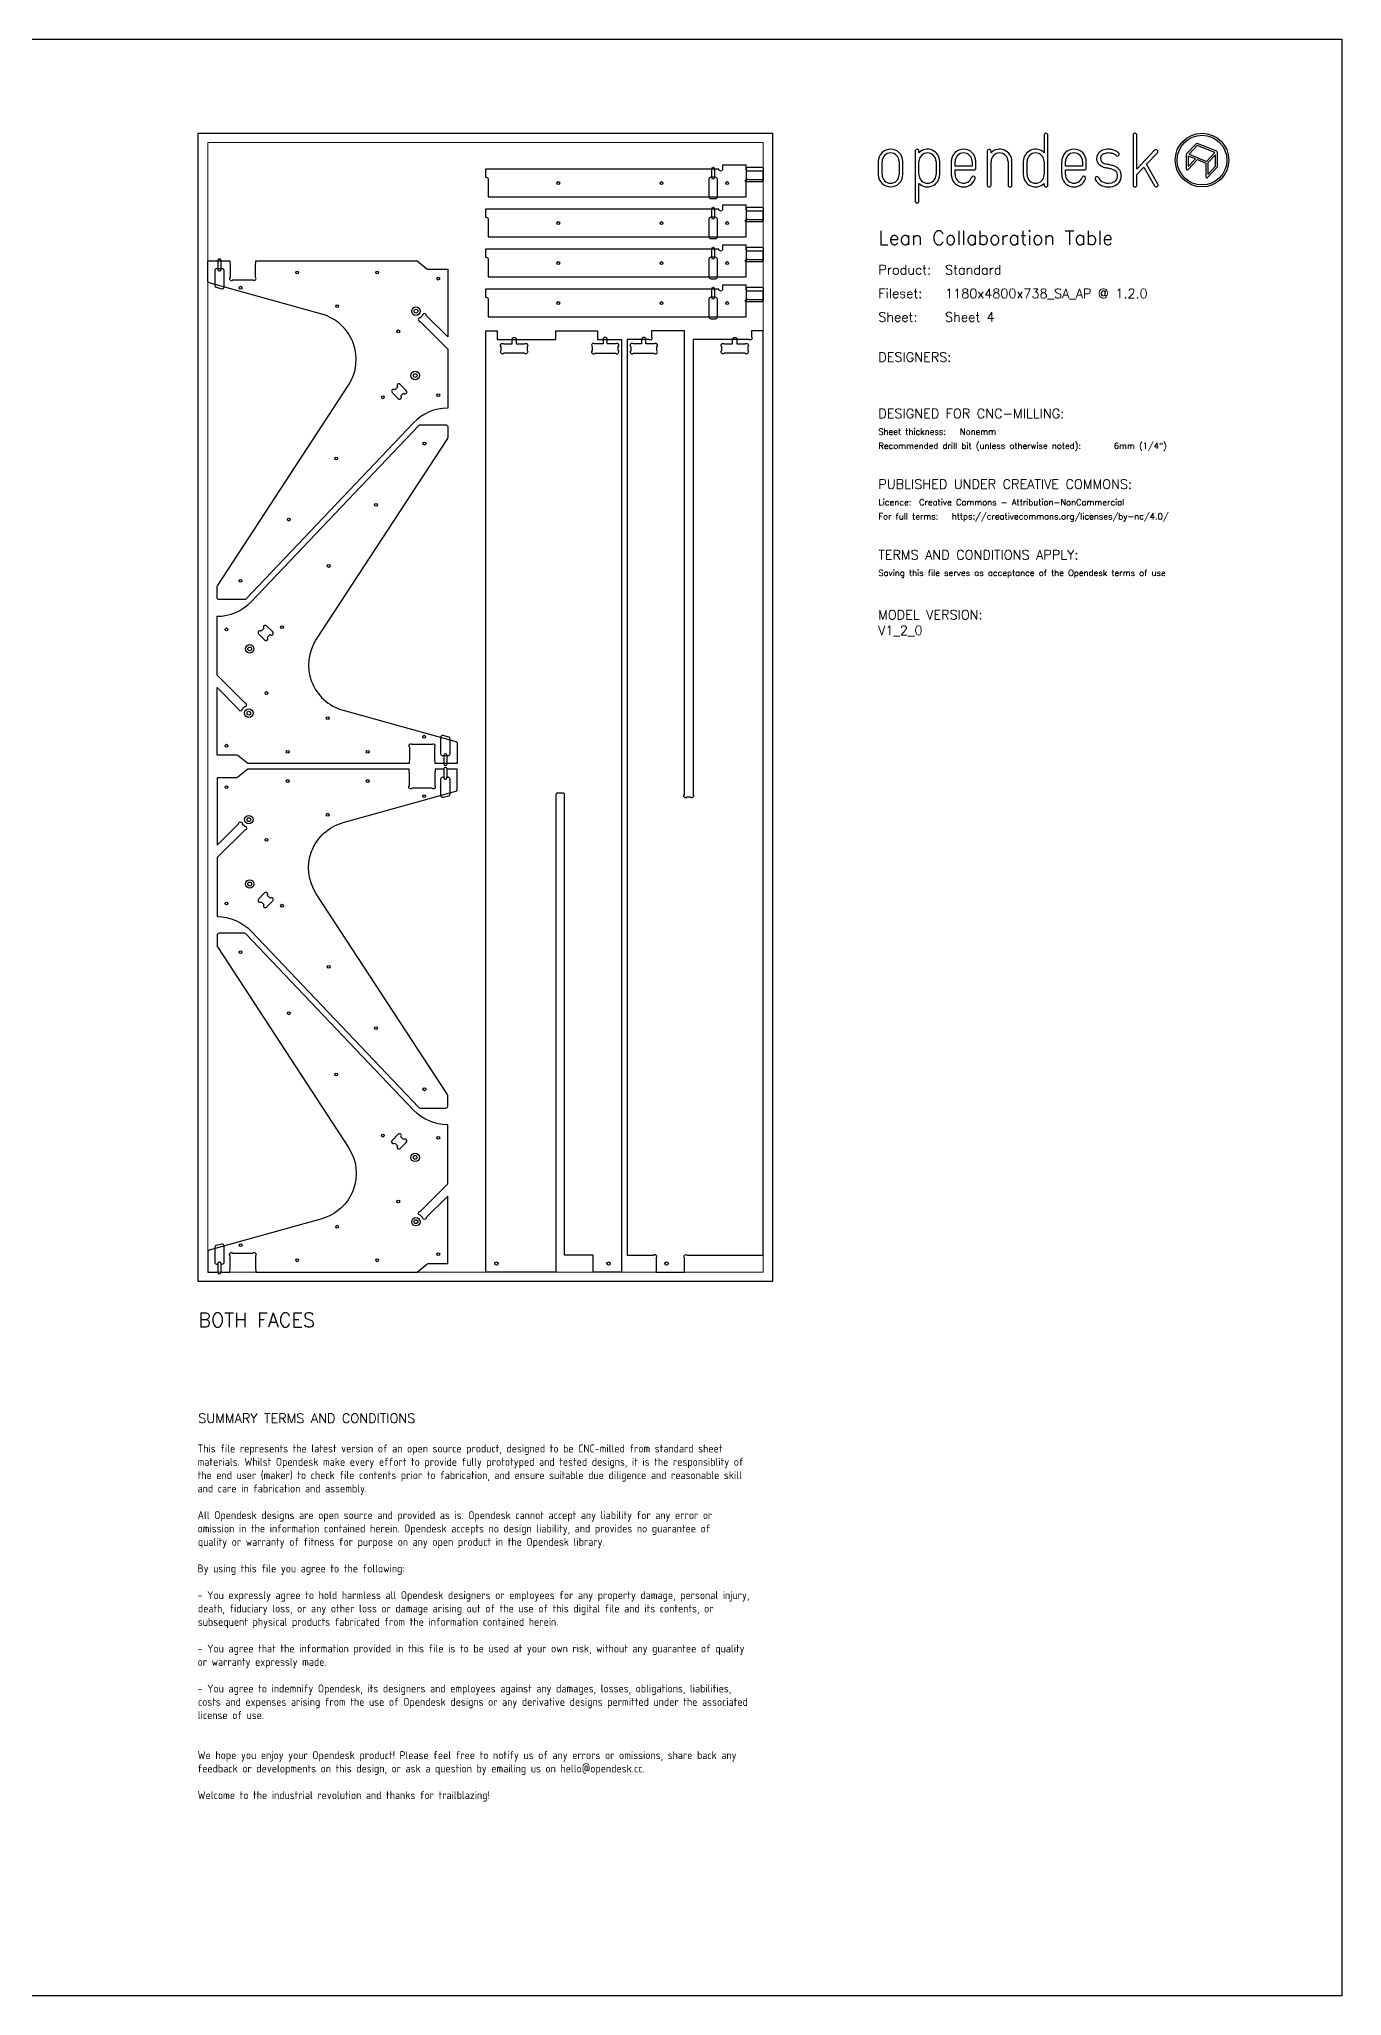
# Model space of a CAD drawing. Header units: millimetres. Extents: x -300 to 5880, y -300 to 4158.
# Drawn here: x 3112 to 5880, y 0 to 4158 of the extents above; entities that cross this region are included whole.
import ezdxf
from ezdxf.enums import TextEntityAlignment as Align

# ---------------------------------------------------------------- set-up
doc = ezdxf.new("R2010")
doc.units = ezdxf.units.MM
doc.layers.add('00-NOPRINT_TEXT', color=7, linetype='Continuous', lineweight=25)
doc.layers.add('00_NOPRINT_TOLERANCE', color=7, linetype='Continuous', lineweight=5)
for name, color, linetype, lineweight, true_color in [('BOARD_$TH-NOMINAL', 3, 'Continuous', 30, 0x00ff00), ('TOP-CUT-INSIDE_18.000MM', 1, 'Continuous', 25, 0xff1c00), ('TOP-CUT-OUTSIDE_18.000MM', 220, 'Continuous', 25, 0xff00d1), ('TOP-HOLE-6.000MM-DIAM_14.000MM', 220, 'Continuous', 25, 0xff00c7), ('TOP-HOLE-6.000MM-DIAM_18.000MM', 3, 'Continuous', 25, 0x00ff0c), ('TOP-HOLE-7.000MM-DIAM_18.000MM', 3, 'Continuous', 25, 0x00ff0c), ('TOP-HOLE-8.000MM-DIAM_18.000MM', 3, 'Continuous', 25, 0x00ff0c), ('TOP-POCKET-INSIDE_16.000MM', 20, 'Continuous', 25, 0xff2100), ('TOP-POCKET-INSIDE_3.500MM', 140, 'Continuous', 25, 0x00c8ff), ('TOP-POCKET-INSIDE_4.000MM', 160, 'Continuous', 25, 0x0026ff), ('TOP-POCKET-INSIDE_6.000MM', 6, 'Continuous', 25, 0xff00e0), ('TOP-POCKET-INSIDE_9.000MM', 60, 'Continuous', 25, 0xb0ff00)]:
    doc.layers.add(name, color=color, linetype=linetype, lineweight=lineweight, true_color=true_color)
doc.styles.add('OD-ISOCP-17_221', font='isocp.shx')
doc.styles.add('OD-ISOCP-17_222', font='isocp.shx')
doc.styles.add('OD-ISOCP-17_223', font='isocp.shx')
doc.styles.add('OD-ISOCP-17_224', font='isocp.shx')
doc.styles.add('OD-ISOCP-17_225', font='isocp.shx')
doc.styles.add('OD-ISOCP-17_226', font='isocp.shx')
doc.styles.add('OD-ISOCP-17_227', font='isocp.shx')
doc.styles.add('OD-ISOCP-17_228', font='isocp.shx')
doc.styles.add('OD-ISOCP-17_229', font='isocp.shx')
doc.styles.add('OD-ISOCP-17_230', font='isocp.shx')
doc.styles.add('OD-ISOCP-17_231', font='isocp.shx')
doc.styles.add('OD-ISOCP-17_232', font='isocp.shx')
doc.styles.add('OD-ISOCP-17_233', font='isocp.shx')
doc.styles.add('OD-ISOCP-17_234', font='isocp.shx')
doc.styles.add('OD-ISOCP-17_235', font='isocp.shx')
doc.styles.add('OD-ISOCP-17_236', font='isocp.shx')
doc.styles.add('OD-ISOCP-17_237', font='isocp.shx')
doc.styles.add('OD-ISOCP-17_238', font='isocp.shx')
doc.styles.add('OD-ISOCP-17_239', font='isocp.shx')
doc.styles.add('OD-SIMPLEX-13_86', font='simplex.shx')
doc.styles.add('OD-SIMPLEX-20_82', font='simplex.shx')
doc.styles.add('OD-SIMPLEX-20_86', font='simplex.shx')
doc.styles.add('OD-SIMPLEX-20_88', font='simplex.shx')
doc.styles.add('OD-SIMPLEX-30_83', font='simplex.shx')
doc.styles.add('OD-SIMPLEX-30_87', font='simplex.shx')

# ---------------------------------------------------------------- blocks, each defined once
blk = doc.blocks.new('Borders Opendesk_7')
at = {"layer": '00-NOPRINT_TEXT'}
for p, q in [((0, 4158), (5880, 4158)), ((5880, 4158), (5880, 0)), ((5247.4, 3954), (5247.4, 3916.7)), ((5255.3, 3848), (5255.3, 3954)), ((5436.4, 3954), (5436.4, 3848)), ((5444.4, 3881.9), (5444.4, 3954)), ((4973.4, 3920.1), (4973.4, 3814.1)), ((4981.3, 3916.7), (4981.3, 3920.1)), ((5126.6, 3920.1), (5126.6, 3848)), ((5134.5, 3916.7), (5134.5, 3920.1)), ((5482.1, 3922), (5444.4, 3881.9)), ((5464.8, 3892.1), (5487.9, 3916.6)), ((5549.5, 3912.6), (5549.5, 3882.2)), ((5570.5, 3935.8), (5550.1, 3914)), ((5553.7, 3909.6), (5553.7, 3887.4)), ((5568.8, 3903.5), (5553.7, 3909.6)), ((5572.6, 3931.9), (5555.2, 3913.4)), ((5555.2, 3913.4), (5592.6, 3898.3)), ((5610, 3916.9), (5572.6, 3931.9)), ((5614.4, 3919.6), (5572.8, 3936.3)), ((5592.6, 3898.3), (5610, 3916.9)), ((5611.5, 3912.4), (5595.2, 3895.1)), ((5611.5, 3888.1), (5611.5, 3912.4)), ((5615.7, 3887.3), (5615.7, 3917.6)), ((4895, 3898), (4895, 3870.1)), ((4902.9, 3870.1), (4902.9, 3898)), ((4939.3, 3898), (4939.3, 3870.1)), ((4947.3, 3870.1), (4947.3, 3898)), ((4981.3, 3870.1), (4981.3, 3898)), ((5017.7, 3898), (5017.7, 3870.1)), ((5025.6, 3870.1), (5025.6, 3898)), ((5050, 3898), (5050, 3870.1)), ((5058, 3888.1), (5058, 3898)), ((5094.4, 3888.1), (5058, 3888.1)), ((5058, 3870.1), (5058, 3880.1)), ((5058, 3880.1), (5098.3, 3880.1)), ((5094.4, 3898), (5094.4, 3888.1)), ((5102.3, 3884.1), (5102.3, 3898)), ((5134.5, 3848), (5134.5, 3898)), ((5170.9, 3898), (5170.9, 3848)), ((5178.9, 3848), (5178.9, 3898)), ((5203, 3898), (5203, 3870.1)), ((5211, 3870.1), (5211, 3898)), ((5247.4, 3898), (5247.4, 3870.1)), ((5284.6, 3898), (5284.6, 3870.1)), ((5292.6, 3888.1), (5292.6, 3898)), ((5329, 3888.1), (5292.6, 3888.1)), ((5292.6, 3870.1), (5292.6, 3880.1)), ((5292.6, 3880.1), (5332.9, 3880.1)), ((5329, 3898), (5329, 3888.1)), ((5336.9, 3884.1), (5336.9, 3898)), ((5444.4, 3870.4), (5459.1, 3886)), ((5444.4, 3848), (5444.4, 3870.4)), ((5459.1, 3886), (5482.1, 3846)), ((5489, 3850), (5464.8, 3892.1)), ((5553.1, 3880.8), (5572.9, 3901.9)), ((5553.7, 3887.4), (5568.8, 3903.5)), ((5572.9, 3901.9), (5591.1, 3894.5)), ((5591.1, 3894.5), (5591.1, 3865.5)), ((5594.7, 3864.1), (5615.1, 3885.8)), ((5595.2, 3895.1), (5595.2, 3870.7)), ((5595.2, 3870.7), (5611.5, 3888.1)), ((4981.3, 3814.1), (4981.3, 3851.4)), ((5247.4, 3851.4), (5247.4, 3848)), ((5880, 0), (0, 0))]:
    blk.add_line(p, q, dxfattribs=at)
for radius in [57, 52.9]:
    blk.add_circle((5582.9, 3901), radius, dxfattribs=at)
for centre, radius, start, end in [((5251.3, 3954), 3.97, 0, 180), ((5440.4, 3954), 3.97, 0, 180), ((4921.1, 3898), 26.1, 0, 180), ((4921.1, 3898), 18.2, 0, 180), ((4977.3, 3920.1), 3.97, 0, 180), ((4999.5, 3898), 26.1, 0, 134.1316), ((4999.5, 3898), 18.2, 0, 180), ((5076.2, 3898), 26.1, 0, 180), ((5076.2, 3898), 18.2, 0, 180), ((5130.6, 3920.1), 3.97, 0, 180), ((5152.7, 3898), 26.1, 0, 134.1316), ((5152.7, 3898), 18.2, 0, 180), ((5229.2, 3898), 26.1, 45.8684, 180), ((5229.2, 3898), 18.2, 0, 180), ((5310.8, 3898), 26.1, 0, 180), ((5310.8, 3898), 18.2, 0, 180), ((5377.2, 3904.5), 18.3, 167.0964, 235.8453), ((5375.9, 3904.8), 16.9, 150.5139, 167.0489), ((5377.5, 3903.4), 19, 138.9882, 149.267), ((5377.5, 3903.4), 19, 127.9168, 138.9882), ((5380.5, 3899.5), 24, 111.7012, 127.9168), ((5375.9, 3904.8), 8.99, 151.0519, 168.0238), ((5377.5, 3903.4), 11.1, 138.9882, 148.8091), ((5377.5, 3903.4), 11.1, 127.9168, 138.9882), ((5380.5, 3899.5), 16, 111.7012, 127.9168), ((5383.5, 3891.9), 32.1, 90, 111.7012), ((5383.5, 3891.9), 24.2, 90, 111.7012), ((5383.5, 3878.8), 45.3, 80.7104, 90), ((5383.5, 3878.8), 37.3, 80.7104, 90), ((5385.9, 3893.2), 22.7, 71.5035, 80.7104), ((5385.9, 3893.2), 30.7, 71.5035, 80.7104), ((5387.1, 3896.7), 19, 61.0356, 71.5035), ((5387.1, 3896.7), 26.9, 61.0356, 71.5035), ((5387.1, 3896.7), 19, 46.7983, 61.0356), ((5387.1, 3896.7), 26.9, 46.7983, 61.0356), ((5402.8, 3913.5), 3.97, 226.7983, 46.7983), ((5485, 3919.3), 3.97, 316.7135, 136.7135), ((5551.6, 3912.6), 2.06, 136.7696, 180), ((5572, 3934.4), 2.06, 68.0714, 136.7696), ((5613.6, 3917.6), 2.06, 0, 68.0714), ((4921.1, 3870.1), 26.1, 180, 0), ((4921.1, 3870.1), 18.2, 180, 0), ((4999.5, 3870.1), 18.2, 180, 0), ((4999.5, 3870.1), 26.1, 225.8684, 0), ((5076.2, 3870.1), 26.1, 180, 340.0258), ((5076.2, 3870.1), 18.2, 180, 340.0258), ((5098.3, 3884.1), 3.97, 270, 0), ((5229.2, 3870.1), 26.1, 180, 314.1316), ((5229.2, 3870.1), 18.2, 180, 0), ((5310.8, 3870.1), 26.1, 180, 340.0258), ((5310.8, 3870.1), 18.2, 180, 340.0258), ((5332.9, 3884.1), 3.97, 270, 0), ((5377.2, 3904.5), 10.3, 167.9603, 235.8613), ((5382, 3911.6), 26.9, 235.8511, 248.0912), ((5382, 3911.6), 18.9, 235.8511, 248.0912), ((5388.7, 3928.4), 44.9, 248.0912, 257.5385), ((5388.7, 3928.4), 37, 248.0912, 257.5385), ((5300, 3526.6), 366.5, 76.1947, 77.5385), ((5300, 3526.6), 374.5, 76.1947, 77.5385), ((5372.7, 3822.5), 61.9, 69.1442, 76.1947), ((5372.7, 3822.5), 69.8, 69.1442, 76.1947), ((5389.5, 3866.6), 14.6, 38.9291, 69.1442), ((5389.5, 3866.6), 22.5, 38.9291, 69.1442), ((5393.9, 3870.2), 8.99, 17.5834, 38.9291), ((5385.6, 3867.6), 17.6, 343.8033, 17.5834), ((5393.9, 3870.2), 16.9, 17.5834, 38.9291), ((5385.6, 3867.6), 25.5, 343.8033, 17.5834), ((5551.6, 3882.2), 2.06, 180, 316.7696), ((5613.6, 3887.3), 2.06, 316.7696, 0), ((5097, 3862.6), 3.97, 340.0258, 160.0258), ((5130.6, 3848), 3.97, 180, 0), ((5174.9, 3848), 3.97, 180, 0), ((5251.3, 3848), 3.97, 180, 0), ((5331.6, 3862.6), 3.97, 340.0258, 160.0258), ((5359.7, 3861.7), 3.97, 24.786, 204.786), ((5380.2, 3871.2), 26.6, 204.786, 247.9544), ((5380.2, 3871.2), 18.7, 204.786, 247.9544), ((5383.5, 3879.3), 35.4, 247.9544, 298.2026), ((5383.5, 3879.3), 27.4, 247.9544, 298.2026), ((5390.6, 3866.1), 12.5, 298.2026, 343.8033), ((5390.6, 3866.1), 20.4, 298.2026, 343.8033), ((5440.4, 3848), 3.97, 180, 0), ((5485.5, 3848), 3.97, 209.8417, 29.8417), ((5593.2, 3865.5), 2.06, 180, 316.7696), ((4977.3, 3814.1), 3.97, 180, 0)]:
    blk.add_arc(centre, radius, start, end, dxfattribs=at)
at = {"layer": '00_NOPRINT_TOLERANCE', "ltscale": 0.379202}
for p, q in [((3450, 3958), (4670, 3958)), ((3450, 1518), (3450, 3958)), ((4670, 3958), (4670, 1518)), ((4670, 1518), (3450, 1518))]:
    blk.add_line(p, q, dxfattribs=at)
at = {"layer": '00_NOPRINT_TOLERANCE', "ltscale": 0.380876}
for p, q in [((3470, 3938), (4650, 3938)), ((4650, 1538), (3470, 1538))]:
    blk.add_line(p, q, dxfattribs=at)
at = {"layer": '00_NOPRINT_TOLERANCE', "ltscale": 0.380023}
for p, q in [((3470, 1538), (3470, 3938)), ((4650, 3938), (4650, 1538))]:
    blk.add_line(p, q, dxfattribs=at)
at = {"layer": 'BOARD_$TH-NOMINAL'}
for p, q in [((3450, 3958), (4670, 3958)), ((3450, 1518), (3450, 3958)), ((4670, 3958), (4670, 1518)), ((4670, 1518), (3450, 1518))]:
    blk.add_line(p, q, dxfattribs=at)
at = {"layer": '00-NOPRINT_TEXT'}
for s, height, style, p in [('Lean Collaboration Table', 30, 'OD-SIMPLEX-30_83', (4895, 3720.9)), ('Product:', 20, 'OD-SIMPLEX-20_82', (4895, 3657.9)), ('Standard', 20, 'OD-SIMPLEX-20_82', (5036.9, 3657.9)), ('Fileset:', 20, 'OD-SIMPLEX-20_82', (4895, 3607.7)), ('1180x4800x738_SA_AP @ 1.2.0', 20, 'OD-SIMPLEX-20_82', (5036.9, 3607.6)), ('Sheet:', 20, 'OD-SIMPLEX-20_82', (4895, 3557.4)), ('Sheet 4', 20, 'OD-SIMPLEX-20_82', (5036.9, 3557.5)), ('DESIGNERS:', 20, 'OD-SIMPLEX-20_82', (4895, 3472.4)), ('DESIGNED FOR CNC-MILLING:', 20, 'OD-SIMPLEX-20_82', (4895, 3352.4)), ('Sheet thickness:', 13, 'OD-SIMPLEX-13_86', (4895, 3317.4)), ('Nonemm', 13, 'OD-SIMPLEX-13_86', (5068.3, 3317.4)), ('Recommended drill bit (unless otherwise noted):', 13, 'OD-SIMPLEX-13_86', (4895, 3287.4)), ('6mm (1/4")', 13, 'OD-SIMPLEX-13_86', (5395.5, 3287.4)), ('PUBLISHED UNDER CREATIVE COMMONS:', 20, 'OD-SIMPLEX-20_82', (4895, 3202.4)), ('Licence:', 13, 'OD-SIMPLEX-13_86', (4895, 3167.4)), ('Creative Commons - Attribution-NonCommercial', 13, 'OD-SIMPLEX-13_86', (4981.5, 3167.4)), ('For full terms:', 13, 'OD-SIMPLEX-13_86', (4895, 3137.4)), ('https://creativecommons.org/licenses/by-nc/4.0/', 13, 'OD-SIMPLEX-13_86', (5051.1, 3137.4)), ('TERMS AND CONDITIONS APPLY:', 20, 'OD-SIMPLEX-20_82', (4895, 3052.3)), ('Saving this file serves as acceptance of the Opendesk terms of use ', 13, 'OD-SIMPLEX-13_86', (4895, 3017.3))]:
    blk.add_text(s, height=height, dxfattribs=dict(at, style=style)).set_placement(p)
at = {"layer": '00-NOPRINT_TEXT', "color": 7}
for s, height, style, p in [('BOTH FACES', 30, 'OD-SIMPLEX-30_87', (3450, 1451.3)), ('SUMMARY TERMS AND CONDITIONS', 20, 'OD-SIMPLEX-20_86', (3450, 1237.4))]:
    blk.add_text(s, height=height, dxfattribs=dict(at, style=style)).set_placement(p, align=Align.TOP_LEFT)
for s, style, p in [('This file represents the latest version of an open source product, designed to be CNC-milled from standard sheet', 'OD-ISOCP-17_221', (3448.5, 1154.7)), ('materials. Whilst Opendesk make every effort to provide fully prototyped and tested designs, it is the responsiblity of', 'OD-ISOCP-17_222', (3448.5, 1126.3)), ('the end user (maker) to check file contents prior to fabrication, and ensure suitable due diligence and reasonable skill', 'OD-ISOCP-17_223', (3448.5, 1098)), ('and care in fabrication and assembly.', 'OD-ISOCP-17_224', (3448.5, 1069.7)), ('All Opendesk designs are open source and provided as is. Opendesk cannot accept any liability for any error or', 'OD-ISOCP-17_225', (3448.5, 1013)), ('omission in the information contained herein. Opendesk accepts no design liability, and provides no guarantee of', 'OD-ISOCP-17_226', (3448.5, 984.7)), ('quality or warranty of fitness for purpose on any open product in the Opendesk library.', 'OD-ISOCP-17_227', (3449.1, 956.3)), ('By using this file you agree to the following:', 'OD-ISOCP-17_228', (3448.5, 899.7)), ('- You expressly agree to hold harmless all Opendesk designers or employees for any property damage, personal injury,', 'OD-ISOCP-17_229', (3448.5, 843)), ('death, fiduciary loss, or any other loss or damage arising out of the use of this digital file and its contents, or', 'OD-ISOCP-17_230', (3449.1, 814.7)), ('subsequent physical products fabricated from the information contained herein.', 'OD-ISOCP-17_231', (3449, 786.3)), ('- You agree that the information provided in this file is to be used at your own risk, without any guarantee of quality', 'OD-ISOCP-17_232', (3448.5, 729.7)), ('or warranty expressly made.', 'OD-ISOCP-17_233', (3448.5, 701.3)), ('- You agree to indemnify Opendesk, its designers and employees against any damages, losses, obligations, liabilities,', 'OD-ISOCP-17_234', (3448.5, 644.7)), ('costs and expenses arising from the use of Opendesk designs or any derivative designs permitted under the associated', 'OD-ISOCP-17_235', (3449.1, 616.3)), ('license of use.', 'OD-ISOCP-17_236', (3448.8, 588)), ('We hope you enjoy your Opendesk product! Please feel free to notify us of any errors or omissions, share back any', 'OD-ISOCP-17_237', (3448.5, 503)), ('feedback or developments on this design, or ask a question by emailing us on hello@opendesk.cc.', 'OD-ISOCP-17_238', (3448.5, 474.7)), ('Welcome to the industrial revolution and thanks for trailblazing!', 'OD-ISOCP-17_239', (3448.5, 418))]:
    blk.add_text(s, height=17, dxfattribs=dict(at, style=style)).set_placement(p)

msp = doc.modelspace()

# ---------------------------------------------------------------- linework, layer by layer
at = {"layer": 'TOP-CUT-INSIDE_18.000MM'}
for points in [[(3861.8, 3407.2), (3874.9, 3394.1, 1), (3880.5, 3399.8), (3886.3, 3405.6, 1.001017), (3892, 3411.3), (3879, 3424.3, 1.001017), (3873.3, 3418.6), (3867.5, 3412.8, 1), (3861.8, 3407.2)], [(3608.2, 2898.3), (3595.1, 2911.3, 1), (3589.5, 2905.6), (3583.7, 2899.8, 1.001017), (3578, 2894.2), (3591, 2881.2, 1.001017), (3596.7, 2886.8), (3602.5, 2892.6, 1), (3608.2, 2898.3)], [(3602.5, 2332.3), (3596.7, 2338.1, 1.001017), (3591, 2343.8), (3578, 2330.8, 1.001017), (3583.7, 2325.1), (3589.5, 2319.3, 1), (3595.1, 2313.7), (3608.2, 2326.7, 1), (3602.5, 2332.3)], [(3867.5, 1812.1), (3873.3, 1806.3, 1.001017), (3879, 1800.7), (3892, 1813.7, 1.001017), (3886.3, 1819.4), (3880.5, 1825.2, 1), (3874.9, 1830.8), (3861.8, 1817.8, 1), (3867.5, 1812.1)]]:
    msp.add_lwpolyline(points, format="xyb", dxfattribs=at)
at = {"layer": 'TOP-CUT-OUTSIDE_18.000MM'}
for points in [[(4564, 3881.5, -1), (4556, 3881.5), (4060, 3881.5), (4060, 3864.5), (4062, 3864.5, -0.414214), (4066, 3860.5), (4066, 3823), (4614, 3823), (4614, 3853.8, -1), (4619.7, 3859.5), (4650, 3859.5), (4650, 3877.5), (4618, 3877.5, -0.414214), (4614, 3881.5), (4614, 3890.5), (4564, 3890.5), (4564, 3881.5)], [(4564, 3796.5, -1), (4556, 3796.5), (4060, 3796.5), (4060, 3779.5), (4062, 3779.5, -0.414214), (4066, 3775.5), (4066, 3738), (4614, 3738), (4614, 3768.8, -1), (4619.7, 3774.5), (4650, 3774.5), (4650, 3792.5), (4618, 3792.5, -0.414214), (4614, 3796.5), (4614, 3805.5), (4564, 3805.5), (4564, 3796.5)], [(4564, 3711.5, -1), (4556, 3711.5), (4060, 3711.5), (4060, 3694.5), (4062, 3694.5, -0.414214), (4066, 3690.5), (4066, 3653), (4614, 3653), (4614, 3683.8, -1), (4619.7, 3689.5), (4650, 3689.5), (4650, 3707.5), (4618, 3707.5, -0.414214), (4614, 3711.5), (4614, 3720.5), (4564, 3720.5), (4564, 3711.5)], [(3926.5, 3571), (3921.4, 3565.9, 1), (3921.4, 3557.9), (3980, 3499.3), (3980, 3373.9, 0.205402), (3907.5, 3342.8), (3551.2, 2968.2, -0.205402), (3548.3, 2967), (3494, 2967, -0.414214), (3490, 2971), (3490, 2993.8, -0.145662), (3490.7, 2996), (3769.3, 3422.5, 0.507384), (3712.3, 3573.6), (3472.9, 3640.1, -0.336829), (3470, 3644), (3470, 3687), (3517, 3687), (3517.5, 3675.5), (3517.5, 3652.1, 1.000151), (3523.2, 3646.5), (3565.8, 3646.5, 0.999849), (3571.5, 3652.1), (3571.5, 3675.5), (3572, 3687), (3915, 3687), (3935.9, 3669.9, 0.173132), (3938.4, 3669), (3980, 3669), (3980, 3525.5), (3934.5, 3571, 1.000017), (3926.5, 3571)], [(4564, 3626.5, -1), (4556, 3626.5), (4060, 3626.5), (4060, 3609.5), (4062, 3609.5, -0.414214), (4066, 3605.5), (4066, 3568), (4614, 3568), (4614, 3598.8, -1), (4619.7, 3604.5), (4650, 3604.5), (4650, 3622.5), (4618, 3622.5, -0.414214), (4614, 3626.5), (4614, 3635.5), (4564, 3635.5), (4564, 3626.5)], [(4416.9, 1574, -1), (4422.6, 1568.3), (4422.6, 1538), (4483.1, 1538), (4483.1, 1568.3, -1), (4488.8, 1574), (4650, 1574), (4650, 3538), (4625.5, 3538), (4625.5, 3525.7, -1), (4619.8, 3520), (4501.3, 3520), (4501.3, 2552.7, -1.000151), (4495.6, 2547), (4488.8, 2547, -1.000151), (4483.1, 2552.7), (4483.1, 3538), (4413.1, 3538), (4413.1, 3525.7, -1), (4407.4, 3520), (4361.6, 3520), (4361.6, 1574), (4416.9, 1574)], [(3543.5, 2734.5), (3548.6, 2739.6, 1), (3548.6, 2747.6), (3490, 2806.1), (3490, 2931.6, 0.205402), (3562.5, 2962.6), (3918.8, 3337.2, -0.205402), (3921.7, 3338.5), (3976, 3338.5, -0.414214), (3980, 3334.5), (3980, 3311.7, -0.145662), (3979.3, 3309.5), (3700.7, 2882.9, 0.507384), (3757.7, 2731.9), (3997.1, 2665.3, -0.336829), (4000, 2661.4), (4000, 2618.5), (3953, 2618.5), (3952.5, 2630), (3952.5, 2653.3, 1.000151), (3946.8, 2659), (3904.2, 2659, 0.999849), (3898.5, 2653.3), (3898.5, 2630), (3898, 2618.5), (3555, 2618.5), (3534.1, 2635.6, 0.173132), (3531.6, 2636.5), (3490, 2636.5), (3490, 2780), (3535.5, 2734.5, 1.000017), (3543.5, 2734.5)], [(3971.5, 2606.5), (3953, 2606.5), (3952.5, 2595), (3952.5, 2571.6, -1.000151), (3946.8, 2566), (3904.2, 2566, -0.999849), (3898.5, 2571.6), (3898.5, 2595), (3898, 2606.5), (3555, 2606.5), (3534.1, 2589.4, -0.173132), (3531.6, 2588.5), (3490, 2588.5), (3490, 2445), (3535.5, 2490.5, -1.000017), (3543.5, 2490.5), (3548.6, 2485.4, -1), (3548.6, 2477.4), (3490, 2418.8), (3490, 2293.4, -0.205402), (3562.5, 2262.3), (3918.8, 1887.7, 0.205402), (3921.7, 1886.5), (3976, 1886.5, 0.414214), (3980, 1890.5), (3980, 1913.3, 0.145662), (3979.3, 1915.5), (3700.7, 2342.1, -0.507384), (3757.7, 2493.1), (3997.1, 2559.7, 0.336829), (4000, 2563.5), (4000, 2606.5), (3978.5, 2606.5)], [(3498.5, 1538), (3517, 1538), (3517.5, 1549.5), (3517.5, 1572.8, -1.000151), (3523.2, 1578.5), (3565.8, 1578.5, -0.999849), (3571.5, 1572.8), (3571.5, 1549.5), (3572, 1538), (3915, 1538), (3935.9, 1555.1, -0.173132), (3938.4, 1556), (3980, 1556), (3980, 1699.5), (3934.5, 1654, -1.000017), (3926.5, 1654), (3921.4, 1659.1, -1), (3921.4, 1667.1), (3980, 1725.7), (3980, 1851.1, -0.205402), (3907.5, 1882.2), (3551.2, 2256.8, 0.205402), (3548.3, 2258), (3494, 2258, 0.414214), (3490, 2254), (3490, 2231.2, 0.145662), (3490.7, 2229), (3769.3, 1802.4, -0.507384), (3712.3, 1651.4), (3472.9, 1584.8, 0.336829), (3470, 1581), (3470, 1538), (3491.5, 1538)]]:
    msp.add_lwpolyline(points, format="xyb", dxfattribs=at)
msp.add_lwpolyline([(4349.6, 3520), (4349.6, 1538), (4288.8, 1538), (4288.8, 1574), (4228.1, 1574), (4228.1, 2553, 0.414214), (4225.1, 2556), (4212.9, 2556, 0.414214), (4209.9, 2553), (4209.9, 1538), (4061.2, 1538), (4061.2, 3538), (4085.2, 3538), (4085.2, 3520), (4210, 3520), (4210, 3538), (4298, 3538), (4298, 3520)], format="xyb", close=True, dxfattribs=at)
at = {"layer": 'TOP-HOLE-6.000MM-DIAM_14.000MM'}
for centre in [(3660, 3662), (3830, 3662), (3540, 3629.8), (3960, 3649), (3745, 3590.4), (3875, 3537), (3842.1, 3397), (3960, 3401.6), (3930.4, 3298.5), (3742.9, 3267), (3827.5, 3168.5), (3642.5, 3137), (3727.1, 3038.5), (3539.6, 3007), (3627.9, 2908.5), (3510, 2903.8), (3595, 2768.5), (3725, 2715), (3930, 2675.6), (3510, 2656.5), (3640, 2643.5), (3810, 2643.5), (3640, 2581.5), (3810, 2581.5), (3510, 2568.5), (3930, 2549.3), (3725, 2510), (3595, 2456.5), (3510, 2321.1), (3627.9, 2316.5), (3539.6, 2218), (3727.1, 2186.5), (3642.5, 2088), (3827.5, 2056.5), (3742.9, 1958), (3930.4, 1926.5), (3842.1, 1828), (3960, 1823.4), (3875, 1688), (3745, 1634.5), (3540, 1595.2), (3660, 1563), (3830, 1563), (3960, 1576)]:
    msp.add_circle(centre, 3, dxfattribs=at)
at = {"layer": 'TOP-HOLE-6.000MM-DIAM_18.000MM'}
for centre in [(4214.9, 3852.2), (4434.4, 3852.2), (4574, 3852.2), (4214.9, 3767.2), (4434.4, 3767.2), (4574, 3767.2), (4214.9, 3682.2), (4434.4, 3682.2), (4574, 3682.2), (4214.9, 3597.2), (4434.4, 3597.2), (4574, 3597.2)]:
    msp.add_circle(centre, 3, dxfattribs=at)
at = {"layer": 'TOP-HOLE-7.000MM-DIAM_18.000MM'}
for centre in [(4083.5, 1556), (4321.9, 1556), (4445.1, 1556)]:
    msp.add_circle(centre, 3.5, dxfattribs=at)
at = {"layer": 'TOP-HOLE-8.000MM-DIAM_18.000MM'}
for centre in [(3912.5, 3579.9), (3910.8, 3443.1), (3559.2, 2862.3), (3557.5, 2725.6), (3557.5, 2499.4), (3559.2, 2362.7), (3910.8, 1781.8), (3912.5, 1645.1)]:
    msp.add_circle(centre, 4, dxfattribs=at)
at = {"layer": 'TOP-POCKET-INSIDE_16.000MM'}
for points in [[(4116.7, 3520, -0.414214), (4120.7, 3524), (4121.7, 3524, -0.414214), (4125.7, 3520), (4125.7, 3510.2), (4143.3, 3510.2, -1), (4149, 3504.5), (4149, 3496.1, -1), (4143.3, 3490.5), (4099.1, 3490.5, -1), (4093.4, 3496.1), (4093.4, 3504.5, -1), (4099.1, 3510.2), (4116.7, 3510.2), (4116.7, 3520)], [(4319.1, 3520, 0.414214), (4315.1, 3524), (4314.1, 3524, 0.414214), (4310.1, 3520), (4310.1, 3510.2), (4292.5, 3510.2, 1), (4286.8, 3504.5), (4286.8, 3496.1, 1), (4292.5, 3490.5), (4336.7, 3490.5, 1), (4342.4, 3496.1), (4342.4, 3504.5, 1), (4336.7, 3510.2), (4319.1, 3510.2), (4319.1, 3520)]]:
    msp.add_lwpolyline(points, format="xyb", dxfattribs=at)
for points in [[(4401.1, 3520, 0.414214), (4397.1, 3524), (4396.1, 3524, 0.414214), (4392.1, 3520), (4392.1, 3510.2), (4374.5, 3510.2, 1), (4368.8, 3504.5), (4368.8, 3496.1, 1), (4374.5, 3490.5), (4418.7, 3490.5, 1), (4424.4, 3496.1), (4424.4, 3504.5, 1), (4418.7, 3510.2), (4401.1, 3510.2)], [(4617.8, 3504.5), (4617.8, 3496.1, -1), (4612.1, 3490.5), (4567.9, 3490.5, -1), (4562.2, 3496.1), (4562.2, 3504.5, -1), (4567.9, 3510.2), (4585.5, 3510.2), (4585.5, 3520, -0.414214), (4589.5, 3524), (4590.5, 3524, -0.414214), (4594.5, 3520), (4594.5, 3510.2), (4612.1, 3510.2, -1)]]:
    msp.add_lwpolyline(points, format="xyb", close=True, dxfattribs=at)
at = {"layer": 'TOP-POCKET-INSIDE_3.500MM'}
for points in [[(3491.5, 3687.5), (3491.5, 3669.5, 0.375761), (3494.5, 3666), (3495.5, 3666, 0.375761), (3498.5, 3669.5), (3498.5, 3687.5, 1)], [(3978.5, 2618), (3978.5, 2636, 0.375761), (3975.5, 2639.5), (3974.5, 2639.5, 0.375761), (3971.5, 2636), (3971.5, 2618, 1)], [(3975.5, 2585.5, 0.375761), (3978.5, 2589), (3978.5, 2607, 1), (3971.5, 2607), (3971.5, 2589, 0.375761), (3974.5, 2585.5)], [(3498.5, 1537.5), (3498.5, 1555.5, 0.375761), (3495.5, 1559), (3494.5, 1559, 0.375761), (3491.5, 1555.5), (3491.5, 1537.5, 1)]]:
    msp.add_lwpolyline(points, format="xyb", close=True, dxfattribs=at)
at = {"layer": 'TOP-POCKET-INSIDE_4.000MM'}
for points in [[(4547.5, 3864.5), (4547.5, 3881.5, 1), (4540.5, 3881.5), (4540.5, 3864.5, 1)], [(4547.5, 3779.5), (4547.5, 3796.5, 1), (4540.5, 3796.5), (4540.5, 3779.5, 1)], [(4547.5, 3694.5), (4547.5, 3711.5, 1), (4540.5, 3711.5), (4540.5, 3694.5, 1)], [(4547.5, 3609.5), (4547.5, 3626.5, 1), (4540.5, 3626.5), (4540.5, 3609.5, 1)]]:
    msp.add_lwpolyline(points, format="xyb", close=True, dxfattribs=at)
at = {"layer": 'TOP-POCKET-INSIDE_6.000MM'}
for centre in [(3912.5, 3579.9), (3910.8, 3443.1), (3559.2, 2862.3), (3557.5, 2725.6), (3557.5, 2499.4), (3559.2, 2362.7), (3910.8, 1781.8), (3912.5, 1645.1)]:
    msp.add_circle(centre, 9, dxfattribs=at)
at = {"layer": 'TOP-POCKET-INSIDE_9.000MM'}
for points in [[(4618, 3855.5), (4647, 3855.5, 0.414214), (4651, 3859.5), (4651, 3881.5, 0.414214), (4647, 3885.5), (4618, 3885.5, 0.414214), (4614, 3881.5), (4614, 3859.5, 0.414214)], [(4535, 3823, 0.414214), (4539, 3819), (4549, 3819, 0.414214), (4553, 3823), (4553, 3860.5, 0.414214), (4549, 3864.5), (4539, 3864.5, 0.414214), (4535, 3860.5)], [(4618, 3770.5), (4647, 3770.5, 0.414214), (4651, 3774.5), (4651, 3796.5, 0.414214), (4647, 3800.5), (4618, 3800.5, 0.414214), (4614, 3796.5), (4614, 3774.5, 0.414214)], [(4535, 3738, 0.414214), (4539, 3734), (4549, 3734, 0.414214), (4553, 3738), (4553, 3775.5, 0.414214), (4549, 3779.5), (4539, 3779.5, 0.414214), (4535, 3775.5)], [(4618, 3685.5), (4647, 3685.5, 0.414214), (4651, 3689.5), (4651, 3711.5, 0.414214), (4647, 3715.5), (4618, 3715.5, 0.414214), (4614, 3711.5), (4614, 3689.5, 0.414214)], [(3487.9, 3630.8), (3499.9, 3627.4, 0.496078), (3505, 3631.3), (3505, 3666, 0.414214), (3501, 3670), (3489, 3670, 0.414214), (3485, 3666), (3485, 3634.6, 0.336829)], [(4535, 3653, 0.414214), (4539, 3649), (4549, 3649, 0.414214), (4553, 3653), (4553, 3690.5, 0.414214), (4549, 3694.5), (4539, 3694.5, 0.414214), (4535, 3690.5)], [(4618, 3600.5), (4647, 3600.5, 0.414214), (4651, 3604.5), (4651, 3626.5, 0.414214), (4647, 3630.5), (4618, 3630.5, 0.414214), (4614, 3626.5), (4614, 3604.5, 0.414214)], [(4535, 3568, 0.414214), (4539, 3564), (4549, 3564, 0.414214), (4553, 3568), (4553, 3605.5, 0.414214), (4549, 3609.5), (4539, 3609.5, 0.414214), (4535, 3605.5)], [(3970.1, 2678, 0.496078), (3965, 2674.1), (3965, 2639.5, 0.414214), (3969, 2635.5), (3981, 2635.5, 0.414214), (3985, 2639.5), (3985, 2670.8, 0.336829), (3982.1, 2674.7)]]:
    msp.add_lwpolyline(points, format="xyb", close=True, dxfattribs=at)
for points in [[(3971.5, 2589.5), (3969, 2589.5, 0.414214), (3965, 2585.5), (3965, 2550.8, 0.496078), (3970.1, 2547), (3982.1, 2550.3, 0.336829), (3985, 2554.2), (3985, 2585.5, 0.414214), (3981, 2589.5), (3978.5, 2589.5)], [(3498.5, 1555), (3501, 1555, 0.414214), (3505, 1559), (3505, 1593.7, 0.496078), (3499.9, 1597.5), (3487.9, 1594.2, 0.336829), (3485, 1590.3), (3485, 1559, 0.414214), (3489, 1555), (3491.5, 1555)]]:
    msp.add_lwpolyline(points, format="xyb", dxfattribs=at)

# ---------------------------------------------------------------- block references
msp.add_blockref('Borders Opendesk_7', (0, 0))

# ---------------------------------------------------------------- texts
at = {"insert": (4894.6, 2944.9), "char_height": 20, "width": 292.308, "attachment_point": 1, "style": 'OD-SIMPLEX-20_88'}
msp.add_mtext('MODEL VERSION:\\PV1_2_0', dxfattribs=at)

doc.saveas('drawing.dxf')
